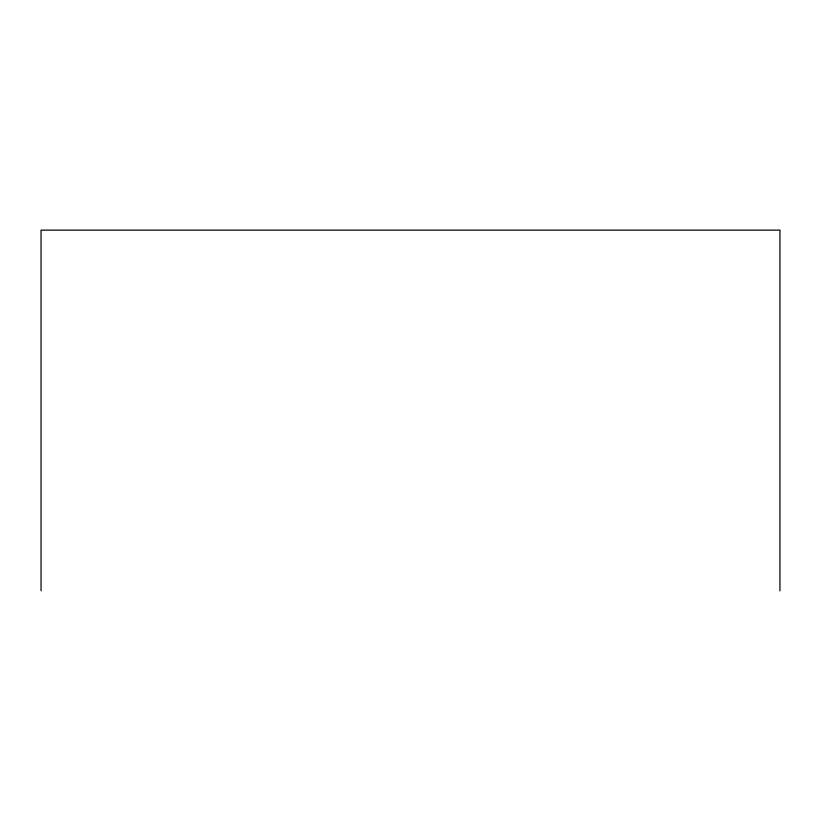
<?xml version="1.0" encoding="UTF-8"?>
<svg xmlns="http://www.w3.org/2000/svg" width="821" height="821" viewBox="0 0 821 821"><rect width="100%" height="100%" fill="white"/><g stroke="black" fill="none" stroke-linecap="round" stroke-linejoin="round"><path stroke-width="1.23" d="M779.95 590.863L779.95 230.137L41.05 230.137L41.05 590.863"/></g></svg>
